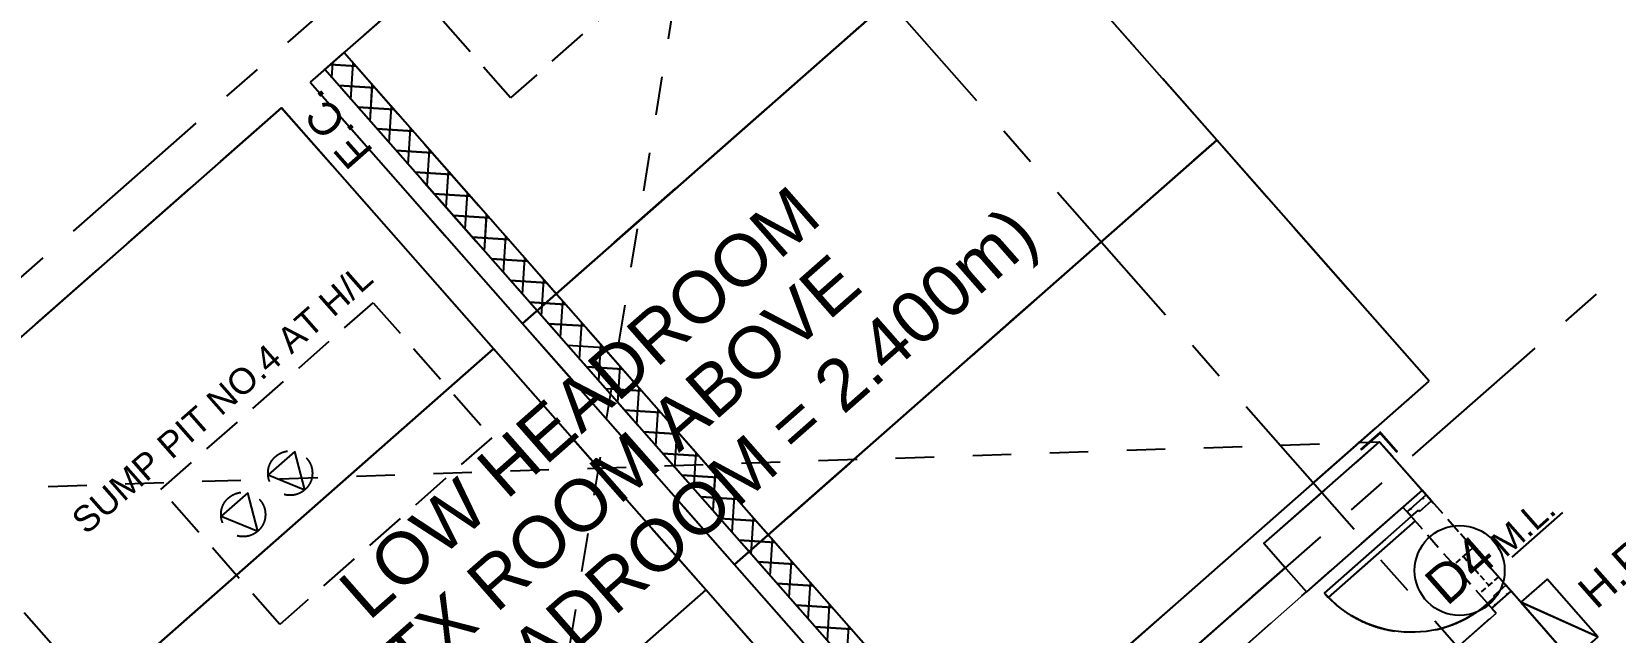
# Model space of a CAD drawing. Header units: millimetres. Extents: x 833946797 to 834440930, y 817746008 to 818399503.
# Drawn here: x 834318960 to 834331288, y 818010900 to 818015576 of the extents above; entities that cross this region are included whole.
import ezdxf

# ---------------------------------------------------------------- set-up
doc = ezdxf.new("R2010")
doc.units = ezdxf.units.MM
doc.header["$LTSCALE"] = 100
for name, pattern in [('3B50A-DLN-ARC-DWG-1002-P00-LB02$0$Hidden', [9.525, 6.35, -3.175]), ('Dash', [6, 3, -3]), ('DASHDOT2', [12.7, 6.35, -3.175, 0, -3.175]), ('Grid Line', [22.225, 12.7, -3.175, 3.175, -3.175]), ('Hidden', [9.525, 6.35, -3.175]), ('HIDDEN2', [4.7625, 3.175, -1.5875])]:
    doc.linetypes.add(name, pattern=pattern)
for name, color, linetype in [('+C-10', 10, 'Continuous'), ('+C-160', 160, 'Hidden'), ('3B50A-DLN-ARC-DWG-1002-P00-LB02$0$DLN660', 1, 'Continuous'), ('A-COLS', 3, 'Continuous'), ('DLN020__', 6, 'Continuous'), ('DLN0401_', 7, 'Continuous'), ('DLN040__', 3, 'Continuous'), ('DLN043__Room Name', 7, 'Continuous'), ('DLN060__', 7, 'Continuous'), ('DLN318__Louvres', 2, 'Continuous'), ('DLN325__', 7, 'Continuous'), ('DLN580__', 4, 'Continuous'), ('DLN660', 1, 'Continuous'), ('DLN810__', 1, 'Continuous'), ('FITDOOR', 7, 'Continuous'), ('MOE', 6, 'DASHDOT2')]:
    doc.layers.add(name, color=color, linetype=linetype)
for name, color, linetype, lineweight in [('A-DETL', 1, 'Continuous', 9), ('A-DOOR', 6, 'Continuous', 9), ('A-WALL', 7, 'Continuous', 9), ('CORNER GUARD', 2, 'Continuous', 50), ('HCL520_T', 7, 'Continuous', 18)]:
    doc.layers.add(name, color=color, linetype=linetype, lineweight=lineweight)
doc.styles.add('3B50A-DLN-ARC-DWG-1002-P00-LB02$0$Standard', font='swiss.ttf')
doc.styles.get("Standard").update_dxf_attribs({"font": 'swiss.ttf'})
doc.styles.add('Swis721tBT', font='swissl.ttf')
doc.dimstyles.new('INTDIM350', dxfattribs={"dimtxt": 350, "dimasz": 200, "dimexe": 100, "dimexo": 150, "dimgap": 100, "dimtad": 1, "dimdec": 0, "dimzin": 9, "dimdsep": 46, "dimtxsty": 'Swis721tBT', "dimblk": 'OPEN30', "dimcen": -125, "dimclrd": 256, "dimclre": 256, "dimclrt": 2, "dimaunit": 1, "dimadec": 1, "dimazin": 0, "dimtfac": 0.444444, "dimtdec": 0, "dimtix": 1, "dimtmove": 2, "dimatfit": 3, "dimldrblk": 'OPEN30', "dimfxl": 0, "dimtolj": 1, "dimlwd": -1, "dimlwe": -1, "dimarcsym": 0})

# ---------------------------------------------------------------- blocks, each defined once
blk = doc.blocks.new('DR1CD')
at = {"layer": 'FITDOOR'}
for p, q in [((0, 1), (45, 1)), ((0, 1), (0, 0)), ((45, 0), (45, 1)), ((0, 0), (45, 0))]:
    blk.add_line(p, q, dxfattribs=at)
blk = doc.blocks.new('DR1CM')
at = {"layer": 'FITDOOR', "color": 6}
blk.add_arc((0, 0), 1, 0, 90, dxfattribs=at)
blk = doc.blocks.new('DLN-Single Door - Opening 2 - 950 x2138 _WH_-1922936-Car Park_B2_F')
at = {"layer": 'A-WALL', "lineweight": 25}
for p, q in [((-500, -100), (-500, 100)), ((500, -100), (500, 100))]:
    blk.add_line(p, q, dxfattribs=at)
at = {"layer": 'FITDOOR'}
for p, q in [((-437, 100), (-500, 100)), ((-500, 63), (-500, 100)), ((-488, 63), (-500, 63)), ((-437, -25), (-437, 100)), ((438, 100), (500, 100)), ((438, -25), (438, 100)), ((488, 63), (500, 63)), ((500, 63), (500, 100)), ((-500, -100), (-500, -63)), ((-488, -63), (-500, -63)), ((-450, -100), (-500, -100)), ((-450, -100), (-450, -25)), ((-437, -25), (-450, -25)), ((438, -25), (450, -25)), ((450, -100), (450, -25)), ((450, -100), (500, -100)), ((488, -63), (500, -63)), ((500, -100), (500, -63))]:
    blk.add_line(p, q, dxfattribs=at)
at = {"layer": 'DLN325__', "extrusion": (0, 0, -1), "yscale": 899.9999999999994, "zscale": -0.9999999999999993, "rotation": 179.9999999980843}
blk.add_blockref('DR1CD', (450, -100), dxfattribs=at)
at = {"layer": 'DLN325__', "extrusion": (0, 0, -1), "xscale": 899.9999999999986, "yscale": 899.9999999999986, "zscale": -899.9999999999986, "rotation": 179.9999999980843}
blk.add_blockref('DR1CM', (450, -100), dxfattribs=at)
blk = doc.blocks.new('FSHR-V02')
for p, q in [((0, 0), (600, -273)), ((0, 0), (600, 0)), ((0, -273), (0, 0)), ((600, 0), (600, -273)), ((600, -273), (0, -273))]:
    blk.add_line(p, q)
blk = doc.blocks.new('3B50A-DLN-ARC-DWG-1002-P00-LB02$0$DLN_Parking - Parking - 2500 x 5000 _WL_-V2-Car Park_B2_F')
at = {"layer": '3B50A-DLN-ARC-DWG-1002-P00-LB02$0$DLN660'}
for p, q in [((2500, 0), (0, 0)), ((0, 0), (0, -5000)), ((2500, -5000), (2500, 0)), ((0, -5000), (2500, -5000))]:
    blk.add_line(p, q, dxfattribs=at)
blk = doc.blocks.new('CORNER GUARD')
at = {"layer": 'CORNER GUARD', "color": 0, "const_width": 20}
blk.add_lwpolyline([(-150, -50), (50, -50), (50, 150)], dxfattribs=at)
at = {"layer": 'Defpoints', "color": 0}
blk.add_lwpolyline([(-150, 0), (0, 0), (0, 150)], dxfattribs=at)
blk = doc.blocks.new('_Open30')
at = {"color": 0, "linetype": 'ByBlock', "lineweight": -2}
for p, q in [((-1, 0.268), (0, 0)), ((0, 0), (-1, -0.268)), ((0, 0), (-1, 0))]:
    blk.add_line(p, q, dxfattribs=at)
blk = doc.blocks.new('*D107')
at = {"layer": 'Defpoints', "color": 0, "ltscale": 1.5}
for p in [(834325279, 818028025), (834325279, 818028025), (834324875, 818026242), (834327141, 818023700), (834311334, 818004629)]:
    blk.add_point(p, dxfattribs=at)
at = {"layer": 'MOE', "linetype": 'Continuous', "ltscale": 1.5}
blk.add_arc((834325279, 818028025), 1827, 245.4774, 287.0296, dxfattribs=at)
at = {"layer": 'MOE', "ltscale": 1.5, "xscale": 200, "yscale": 200, "zscale": 200}
for p, rotation in [((834324343, 818026455), 152.3404458036326), ((834326001, 818026346), 20.16653677704103)]:
    blk.add_blockref('_Open30', p, dxfattribs=dict(at, rotation=rotation))
at = {"layer": 'MOE', "color": 2, "ltscale": 1.5, "insert": (834325177, 818026480), "char_height": 350, "attachment_point": 5, "rotation": 356.2535, "style": 'Swis721tBT'}
blk.add_mtext('\\A1;{\\C1;>30%%D}', dxfattribs=at)
blk = doc.blocks.new('A$C029C5A43')
at = {"layer": '+C-160', "linetype": 'Dash'}
for p, q in [((77671, 79995), (68271, 72266)), ((68271, 79995), (77671, 72266))]:
    blk.add_line(p, q, dxfattribs=at)
at = {"layer": '+C-160'}
for p, q in [((72971, 79866), (67971, 79866)), ((72971, 77366), (72971, 79866)), ((78271, 79866), (73271, 79866)), ((73271, 79866), (73271, 77366)), ((73421, 79781), (73505, 79866)), ((73421, 79866), (73621, 79866)), ((73421, 72366), (73421, 79866)), ((73621, 79725), (73480, 79866)), ((73621, 79866), (73621, 72366)), ((73421, 79557), (73621, 79757)), ((73621, 79500), (73421, 79700)), ((73421, 79332), (73621, 79533)), ((73621, 79276), (73421, 79476)), ((73421, 79108), (73621, 79308)), ((73621, 79051), (73421, 79251)), ((73421, 78883), (73621, 79084)), ((73621, 78827), (73421, 79027)), ((73421, 78659), (73621, 78859)), ((73621, 78602), (73421, 78802)), ((73421, 78434), (73621, 78635)), ((73621, 78378), (73421, 78578)), ((73421, 78210), (73621, 78410)), ((73621, 78153), (73421, 78353)), ((73421, 77985), (73621, 78186)), ((73621, 77929), (73421, 78129)), ((73421, 77761), (73621, 77961)), ((73621, 77704), (73421, 77904)), ((73421, 77536), (73621, 77737)), ((73621, 77480), (73421, 77680)), ((73421, 77312), (73621, 77512)), ((73621, 77255), (73421, 77455)), ((67971, 77366), (72971, 77366)), ((72971, 77366), (67971, 77366)), ((72971, 74866), (72971, 77366)), ((73271, 77366), (78271, 77366)), ((78271, 77366), (73271, 77366)), ((73271, 77366), (73271, 74866)), ((78271, 74866), (78271, 77366)), ((73421, 77087), (73621, 77288)), ((73621, 77031), (73421, 77231)), ((73421, 76863), (73621, 77063)), ((73621, 76806), (73421, 77006)), ((73421, 76638), (73621, 76839)), ((73621, 76582), (73421, 76782)), ((73421, 76414), (73621, 76614)), ((73621, 76357), (73421, 76557)), ((73421, 76189), (73621, 76390)), ((73621, 76133), (73421, 76333)), ((73421, 75965), (73621, 76165)), ((73621, 75908), (73421, 76108)), ((73421, 75740), (73621, 75940)), ((73621, 75684), (73421, 75884)), ((73421, 75516), (73621, 75716)), ((73621, 75459), (73421, 75659)), ((73421, 75291), (73621, 75491)), ((73621, 75235), (73421, 75435)), ((73421, 75067), (73621, 75267)), ((73621, 75010), (73421, 75210)), ((73421, 74842), (73621, 75042)), ((73621, 74786), (73421, 74986)), ((67971, 74866), (72971, 74866)), ((72971, 74866), (67971, 74866)), ((72971, 72366), (72971, 74866)), ((73271, 74866), (78271, 74866)), ((78271, 74866), (73271, 74866)), ((73271, 74866), (73271, 72366)), ((78271, 72366), (78271, 74866)), ((73421, 74618), (73621, 74818)), ((73621, 74561), (73421, 74761)), ((73421, 74393), (73621, 74593)), ((73621, 74337), (73421, 74537)), ((73421, 74169), (73621, 74369)), ((73621, 74112), (73421, 74312)), ((73421, 73944), (73621, 74144)), ((73621, 73888), (73421, 74088)), ((73421, 73720), (73621, 73920)), ((73271, 72366), (78271, 72366)), ((76471, 72266), (77671, 72266)), ((76471, 71766), (76471, 72266)), ((76471, 71766, 0), (76471, 72266, 0)), ((76471, 72266, 0), (77671, 72266, 0)), ((76471, 71766, 0), (76471, 72266, 0)), ((76471, 72266, 0), (77671, 72266, 0)), ((77521, 72316), (77721, 72316)), ((77521, 72266), (77671, 72266)), ((77671, 72266), (77671, 71766)), ((77671, 72266, 0), (77671, 71766, 0)), ((77671, 72266, 0), (77671, 71766, 0)), ((77671, 72266), (77671, 72116)), ((77721, 72316), (77721, 72116)), ((69471, 72015, 0), (76471, 72015, 0)), ((69471, 72015, 0), (76471, 72015, 0)), ((69471, 72015, 0), (76471, 72015, 0)), ((75471, 71765, 0), (76471, 71765, 0)), ((75471, 71765, 0), (76471, 71765, 0)), ((77671, 71766), (76471, 71766)), ((77671, 71766, 0), (76471, 71766, 0)), ((77671, 71766, 0), (76471, 71766, 0)), ((77471, 71621, 0), (77471, 71765)), ((77671, 71653, 0), (77671, 71765)), ((77671, 71716, 0), (77671, 71765)), ((76571, 71666, 0), (76571, 71621, 0)), ((76571, 71666, 0), (77471, 71666, 0)), ((77471, 71716, 0), (77471, 71621, 0)), ((77471, 71716, 0), (77508, 71716, 0)), ((77471, 71666, 0), (77471, 71716, 0)), ((77471, 71666, 0), (77546, 71666, 0)), ((77471, 71666, 0), (77471, 71621, 0)), ((77508, 71704, 0), (77508, 71716, 0)), ((77546, 71653, 0), (77546, 71666, 0)), ((77546, 71653, 0), (77671, 71653, 0)), ((77633, 71704, 0), (77633, 71716, 0)), ((77633, 71716, 0), (77671, 71716, 0)), ((77671, 71653, 0), (77671, 71716, 0)), ((77471, 71621, 0), (76571, 71621, 0)), ((77471, 70666, 0), (77471, 70766, 0)), ((77471, 70766, 0), (77471, 70716, 0)), ((77471, 70766, 0), (77546, 70766, 0)), ((77546, 70778, 0), (77671, 70778, 0)), ((77546, 70778, 0), (77546, 70766, 0)), ((77671, 66465, 0), (77671, 70778, 0)), ((77671, 70778, 0), (77671, 70716, 0)), ((76771, 70666, 0), (77471, 70666, 0)), ((77471, 70716, 0), (77471, 70666, 0)), ((77471, 70708, 0), (77471, 70716, 0)), ((77471, 70716, 0), (77508, 70716, 0)), ((77508, 70728, 0), (77508, 70716, 0)), ((77633, 70728, 0), (77633, 70716, 0)), ((77633, 70716, 0), (77671, 70716, 0)), ((77671, 70490, 0), (77671, 70716, 0))]:
    blk.add_line(p, q, dxfattribs=at)
at = {"layer": '+C-160', "linetype": 'Hidden'}
for p, q in [((76471, 72016), (76471, 72266)), ((76471, 72266), (77671, 72266)), ((77671, 72266), (77671, 63565)), ((69471, 72016), (76471, 72016))]:
    blk.add_line(p, q, dxfattribs=at)
at = {"layer": '+C-160', "lineweight": 18}
blk.add_line((77671, 71765), (77671, 72266), dxfattribs=at)
at = {"layer": '+C-160', "lineweight": 25}
for p, q in [((77471, 71716, 0), (77671, 71716, 0)), ((77471, 70716, 0), (77671, 70716, 0))]:
    blk.add_line(p, q, dxfattribs=at)
at = {"layer": '+C-160', "linetype": 'Hidden', "ltscale": 0.2}
for p, q in [((77471, 71666, 0), (77471, 70766, 0)), ((77671, 71653, 0), (77671, 70778, 0))]:
    blk.add_line(p, q, dxfattribs=at)
at = {"layer": '+C-160', "linetype": 'Hidden', "ltscale": 0.07}
for p, q in [((77671, 71166, 0), (77471, 71166, 0)), ((77571, 71166, 0), (77571, 70866, 0)), ((77671, 70866, 0), (77471, 70866, 0))]:
    blk.add_line(p, q, dxfattribs=at)
at = {"layer": '+C-160'}
blk.add_arc((77471, 71666, 0), 900, 180, 270, dxfattribs=at)

msp = doc.modelspace()

# ---------------------------------------------------------------- hatches: boundary and pattern name
at = {"layer": 'A-WALL'}
h = msp.add_hatch(dxfattribs=at)
h.set_pattern_fill('ANSI31', scale=50)
h.set_pattern_definition([(86.350195828, (-1e-07, 1e-07), (-158.428018635, 10.105711821), [])])
edge = h.paths.add_edge_path()
edge.add_line((834373398.9, 817975260.5), (834373587.8, 817975426.8))
edge.add_line((834373587.8, 817975426.8), (834373233.3, 817980498))
edge.add_line((834373233.3, 817980498), (834338943.8, 818019460))
edge.add_arc((834332615.6, 818013879.7), 8437.1, 41.40656, 102.76311)
edge.add_line((834330751.7, 818022108.4), (834321993.3, 818032060.3))
edge.add_line((834321993.3, 818032060.3), (834277327.5, 817992751.1))
edge.add_line((834277327.5, 817992751.1), (834277459.6, 817992600.9))
edge.add_line((834277459.6, 817992600.9), (834321975.3, 818031778))
edge.add_line((834321975.3, 818031778), (834330680.7, 818021886.4))
edge.add_arc((834332615.6, 818013879.7), 8237.1, 41.40793, 103.58613, ccw=False)
edge.add_line((834338793.6, 818019327.9), (834373038.5, 817980416.6))
edge.add_line((834373038.5, 817980416.6), (834373398.9, 817975260.5))
at = {"layer": 'DLN060__'}
h = msp.add_hatch(dxfattribs=at)
h.set_pattern_fill('EARTH', color=251, scale=150, angle=45)
h.set_pattern_definition([(86.35019583, (1453154.1, 238293.2), (-889.9338409, 1011.2023827), [952.5, -952.5]), (86.35019583, (1452797.6, 238315.9), (-889.9338409, 1011.2023827), [952.5, -952.5]), (86.35019583, (1452441.2, 238338.6), (-889.9338409, 1011.2023827), [952.5, -952.5]), (176.35019583, (1452329.9, 238465), (-1011.2023827, -889.9338409), [952.5, -952.5]), (176.35019583, (1452352.65, 238821.5), (-1011.2023827, -889.9338409), [952.5, -952.5]), (176.35019583, (1452375.4, 239178), (-1011.2023827, -889.9338409), [952.5, -952.5])])
edge = h.paths.add_edge_path()
edge.add_line((834303001.7, 817954269.4), (834304578.4, 817955656.4))
edge.add_line((834304578.4, 817955656.4), (834331037.8, 817925591.5))
edge.add_line((834331037.8, 817925591.5), (834375206.5, 817964463.2))
edge.add_line((834375206.5, 817964463.2), (834374060.9, 817980844.8))
edge.add_line((834374060.9, 817980844.8), (834339581.5, 818020021.9))
edge.add_arc((834332615.9, 818013881.7), 9285.6, 41.39677, 99.60462)
edge.add_line((834331066.6, 818023037.1), (834322069.8, 818033259.9))
edge.add_line((834322069.8, 818033259.9), (834273725.6, 817990713.5))
edge.add_line((834273725.6, 817990713.5), (834304578.4, 817955656.4))
edge.add_line((834304578.4, 817955656.4), (834303001.7, 817954269.4))
edge.add_line((834303001.7, 817954269.4), (834270761.5, 817990902.8))
edge.add_line((834270761.5, 817990902.8), (834322258.6, 818036224.1))
edge.add_line((834322258.6, 818036224.1), (834331970.3, 818025189))
edge.add_arc((834332622.3, 818013717.3), 11490.2, 42.02614, 93.25305, ccw=False)
edge.add_line((834341157.7, 818021409.6), (834375550.8, 817982329.9))
edge.add_line((834375550.8, 817982329.9), (834377279, 817963489.7))
edge.add_line((834377279, 817963489.7), (834330848.8, 817922627.7))
edge.add_line((834330848.8, 817922627.7), (834303001.7, 817954269.4))
at = {"layer": 'DLN810__'}
h = msp.add_hatch(dxfattribs=at)
h.set_pattern_fill('ANSI37', color=256, scale=50)
h.set_pattern_definition([(86.3502, (834319897.64, 817945893.62), (-158.42802, 10.1057), []), (176.3502, (834319897.64, 817945893.62), (-10.1057, -158.42802), [])])
h.paths.add_polyline_path([(834321241.5, 818015280.6), (834321391.8, 818015412.9), (834326346.8, 818009782.8), (834326196.4, 818009650.5)])

# ---------------------------------------------------------------- linework, layer by layer
at = {"layer": '+C-10'}
msp.add_line((834330483.8, 818011485.2, 0.1), (834330879.8, 818011833.7, 0.1), dxfattribs=at)
at = {"layer": 'A-COLS'}
msp.add_line((834323462.7, 818006777.8, -0.1), (834328717.5, 818011402.5, -0.1), dxfattribs=at)
msp.add_lwpolyline([(834328552.1, 818011590.4), (834329452.9, 818012383.2), (834329783.2, 818012007.9), (834328882.4, 818011215.1)], close=True, dxfattribs=at)
at = {"layer": 'A-COLS', "elevation": -0.1}
for points in [[(834329452.9, 818012383.2), (834329783.2, 818012007.9), (834328882.4, 818011215.1), (834328552.1, 818011590.4)], [(834328882.4, 818011215.1), (834328552.1, 818011590.4), (834329452.9, 818012383.2), (834329783.2, 818012007.9)]]:
    msp.add_lwpolyline(points, close=True, dxfattribs=at)
at = {"layer": 'A-DETL', "linetype": 'Dash'}
for p, q in [((834324346.7, 818018185.2), (834322396.5, 818006173)), ((834317290.3, 818011975), (834329452.9, 818012383.2))]:
    msp.add_line(p, q, dxfattribs=at)
at = {"layer": 'A-WALL', "lineweight": 18}
msp.add_line((834329783.9, 818012007.1), (834329452.9, 818012383.2), dxfattribs=at)
at = {"layer": 'A-WALL'}
for p, q in [((834329857.6, 818011923.4, 0), (834329783.5, 818012007.6)), ((834329816.3, 818011970.3, -0.1), (834329783.5, 818012007.6)), ((834329728.9, 818011766.9, 0), (834329633.4, 818011875.4)), ((834329666.1, 818011838.2, -0.1), (834329728.9, 818011766.9, -0.1)), ((834323462.7, 818006777.8, -0.1), (834328717.5, 818011402.5, -0.1)), ((834323462.7, 818006777.8, -0.1), (834328717.5, 818011402.5, -0.1)), ((834328132, 818010554.1, -0.1), (834328882.7, 818011214.8, -0.1)), ((834328132, 818010554.1, -0.1), (834328882.7, 818011214.8, -0.1)), ((834333285, 818008028.9, 0), (834330435.6, 818011266.6, -0.1)), ((834330625.9, 818011050.4, -0.1), (834330476.9, 818011219.7, 0)), ((834329834.4, 818010587.5, 0), (834330359.8, 818011050, -0.1)), ((834330359.8, 818011050, -0.1), (834330293.8, 818011125.1, -0.1)), ((834330326.8, 818011087.5, -0.1), (834330359.8, 818011050, -0.1)), ((834330332.1, 818011081.5, 0), (834330326.8, 818011087.5, 0))]:
    msp.add_line(p, q, dxfattribs=at)
at = {"layer": 'DLN020__', "linetype": 'Grid Line'}
for p, q in [((834373303, 817961649.6), (834305749.9, 818038408)), ((834367147.4, 817956232.2), (834299594.3, 818032990.6)), ((834338590.2, 818031014.5), (834269252.3, 817969991.9)), ((834344007.6, 818024858.9), (834274669.7, 817963836.3))]:
    msp.add_line(p, q, dxfattribs=at)
at = {"layer": 'DLN0401_', "color": 0}
msp.add_circle((834330075.5, 818011381.9), 350, dxfattribs=at)
msp.add_circle((834330075.5, 818011381.9), 350, dxfattribs=at)
at = {"layer": 'DLN318__Louvres', "linetype": 'Hidden', "ltscale": 0.2}
for p, q in [((834329857.6, 818011923.4, -0.1), (834330435.6, 818011266.6, -0.1)), ((834329699.2, 818011800.7, -0.1), (834330293.8, 818011125.1, -0.1))]:
    msp.add_line(p, q, dxfattribs=at)
at = {"layer": 'DLN318__Louvres', "linetype": 'Hidden', "ltscale": 0.07}
for p, q in [((834330179.6, 818011557.5, 0), (834330029.5, 818011425.3, 0)), ((834330104.6, 818011491.4, 0), (834330302.8, 818011266.2, 0)), ((834330377.8, 818011332.3, 0), (834330227.7, 818011200.1, 0))]:
    msp.add_line(p, q, dxfattribs=at)
at = {"layer": 'DLN810__', "linetype": 'HIDDEN2', "elevation": -0.1}
msp.add_lwpolyline([(834322543.4, 818017798.9), (834323963.8, 818016184.9), (834322687.6, 818015061.8), (834321267.2, 818016675.7)], close=True, dxfattribs=at)
at = {"layer": 'DLN810__'}
msp.add_lwpolyline([(834321241.5, 818015280.6), (834321391.8, 818015412.9), (834326346.8, 818009782.8), (834326196.4, 818009650.5)], close=True, dxfattribs=at)
at = {"layer": 'DLN810__', "color": 7, "linetype": '3B50A-DLN-ARC-DWG-1002-P00-LB02$0$Hidden', "ltscale": 0.5, "elevation": -0.1}
msp.add_lwpolyline([(834319966.3, 818012012.9), (834321617.8, 818013466.3), (834322542.7, 818012415.4), (834320891.2, 818010961.9)], close=True, dxfattribs=at)
for points in [[(834321007.7, 818012308.3), (834320800.3, 818012125.8), (834321086.5, 818012009.7), (834321007.7, 818012308.3)], [(834320642, 818011986.5), (834320434.6, 818011804), (834320720.8, 818011687.9), (834320642, 818011986.5)]]:
    msp.add_lwpolyline(points, dxfattribs=at)
at = {"layer": 'DLN810__', "color": 7, "linetype": '3B50A-DLN-ARC-DWG-1002-P00-LB02$0$Hidden', "ltscale": 0.5}
for centre in [(834320972.4, 818012139.3, -0.1), (834320606.7, 818011817.5, -0.1)]:
    msp.add_circle(centre, 172.6, dxfattribs=at)

# ---------------------------------------------------------------- block references
at = {"rotation": 41.35019582799567}
msp.add_blockref('A$C029C5A43', (834318889.5, 817906820.3), dxfattribs=at)
at = {"layer": 'A-DOOR', "rotation": 311.350195945665}
msp.add_blockref('DLN-Single Door - Opening 2 - 950 x2138 _WH_-1922936-Car Park_B2_F', (834330071.5, 818011528.9, -0.1), dxfattribs=at)
at = {"layer": 'CORNER GUARD', "xscale": -1, "rotation": 221.3501958279957}
msp.add_blockref('CORNER GUARD', (834329452.9, 818012383.2), dxfattribs=at)
at = {"layer": 'DLN580__', "xscale": -1}
for p, rotation in [((834330551.3, 818011134.9, 0), 131.3501958280219), ((834331152.5, 818010864.8, 0), 311.3501959203714)]:
    msp.add_blockref('FSHR-V02', p, dxfattribs=dict(at, rotation=rotation))
at = {"layer": 'DLN660', "rotation": 131.3501958279961}
for p in [(834322780.5, 818013304.8), (834324432.2, 818011428.1), (834318801.9, 818009803.3), (834326083.8, 818009551.4), (834320453.6, 818007926.6), (834322105.2, 818006049.9)]:
    msp.add_blockref('3B50A-DLN-ARC-DWG-1002-P00-LB02$0$DLN_Parking - Parking - 2500 x 5000 _WL_-V2-Car Park_B2_F', p, dxfattribs=at)

# ---------------------------------------------------------------- texts
at = {"layer": 'DLN0401_', "style": 'Swis721tBT'}
msp.add_text('D4', height=300, rotation=41.3502, dxfattribs=at).set_placement((834329975.8, 818011096.8))
msp.add_text('D4', height=300, rotation=41.3502, dxfattribs=at).set_placement((834329975.8, 818011096.8))
at = {"layer": 'DLN040__', "char_height": 400, "attachment_point": 1, "rotation": 41.3502}
for s, width, insert in [('{\\W3.273396; }LOW HEADROOM', 5489.953, (834320938.2, 818010946.4)), ('{\\W1.024815; }(MIN. HEADROOM = 2.400m)', 7701.519, (834320803.4, 818009184.3)), ('{\\W3.350044; }TX ROOM ABOVE', 5489.953, (834321269.1, 818010425.7))]:
    msp.add_mtext_dynamic_manual_height_columns(s, width=width, gutter_width=1, heights=[0], dxfattribs=dict(at, insert=insert))
at = {"layer": 'DLN043__Room Name', "insert": (834330708.2, 818011985, 0.1), "char_height": 200, "width": 2507.403, "attachment_point": 3, "rotation": 41.3502, "line_spacing_factor": 1.00667}
msp.add_mtext('M.L.', dxfattribs=at)
at = {"layer": 'DLN580__', "insert": (834330973.4, 818011259.6, 0), "char_height": 250, "attachment_point": 1, "rotation": 41.41807}
msp.add_mtext_dynamic_manual_height_columns('H.R.', width=4603.783, gutter_width=1, heights=[0], dxfattribs=at)
at = {"layer": 'DLN810__', "style": '3B50A-DLN-ARC-DWG-1002-P00-LB02$0$Standard'}
msp.add_text('F.C.', height=250, rotation=131.41807, dxfattribs=at).set_placement((834321629.2, 818014648.6))
at = {"layer": 'HCL520_T', "insert": (834319252.4, 818011804.3, 0), "char_height": 200, "attachment_point": 1, "rotation": 41.3502}
msp.add_mtext_dynamic_manual_height_columns('{\\C256;SUMP PIT NO.4 AT H/L}', width=5326.255, gutter_width=1, heights=[0], dxfattribs=at)

# ---------------------------------------------------------------- dimensions: what is measured, and where the dimension line sits
at = {"layer": 'MOE', "ltscale": 1.5}
dim = msp.add_angular_dim_2l(base=(834324874.8, 818026242.4), line1=((834311334, 818004629.2), (834325278.6, 818028024.6)), line2=((834325278.6, 818028024.6), (834327141.4, 818023699.8)), text='{\\C1;>30%%D}', dimstyle='INTDIM350', dxfattribs=at)
dim.commit()
dim.dimension.update_dxf_attribs({"geometry": '*D107', "text_midpoint": (834325177.4, 818026480.4)})

doc.saveas('drawing.dxf')
